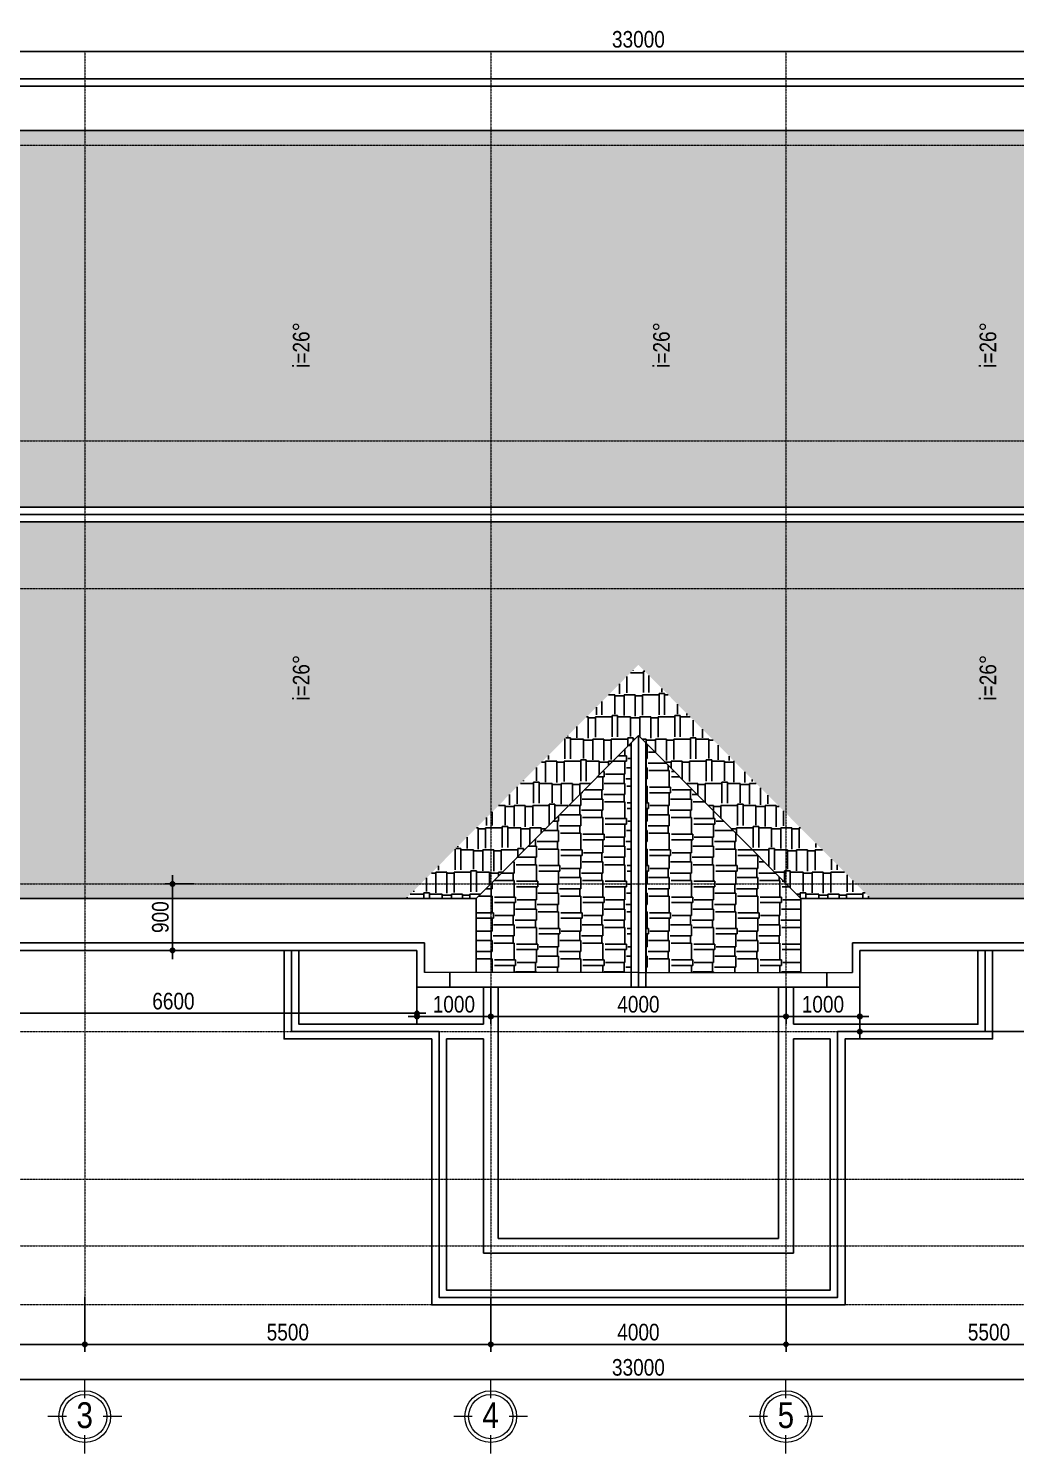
# Model space of a CAD drawing. Header units: millimetres. Extents: x 2630 to 42675, y 1487 to 20781.
# Drawn here: x 15595 to 28968, y 1487 to 20781 of the extents above; entities that cross this region are included whole.
import ezdxf
from ezdxf.enums import TextEntityAlignment as Align

# ---------------------------------------------------------------- set-up
doc = ezdxf.new("R2010")
doc.units = ezdxf.units.MM
doc.linetypes.add('ACAD_ISO10W100', pattern=[18, 12, -3, 0, -3])
for name, color, linetype in [('009', 251, 'Continuous'), ('DIM', 1, 'Continuous'), ('HACTH', 8, 'Continuous'), ('HATCHNGOI', 22, 'Continuous'), ('TAGS', 60, 'Continuous'), ('TEXT', 7, 'Continuous'), ('TUONG', 131, 'Continuous')]:
    doc.layers.add(name, color=color, linetype=linetype)
for name, color, linetype, lineweight in [('NET-THAY', 2, 'Continuous', 13), ('TEN TRUC', 3, 'Continuous', 18), ('TRUC', 24, 'Continuous', 0)]:
    doc.layers.add(name, color=color, linetype=linetype, lineweight=lineweight)
doc.styles.add('HEL-CONDENSE', font='')
doc.styles.add('HELVECONDENSE', font='')
doc.styles.add('VNI-HELVE-CONDENSEN', font='')
doc.styles.get('HEL-CONDENSE').set_extended_font_data('VNI-Helve-Condense')
doc.styles.get('HELVECONDENSE').set_extended_font_data('VNI-Helve-Condense')
doc.styles.get('VNI-HELVE-CONDENSEN').set_extended_font_data('VNI-Helve-Condense')
doc.dimstyles.new('D100', dxfattribs={"dimtxt": 225, "dimasz": 1.2, "dimexe": 100, "dimexo": 0, "dimgap": 50, "dimtad": 1, "dimdec": 0, "dimzin": 13, "dimdsep": 46, "dimtxsty": 'HEL-CONDENSE', "dimblk": 'D50', "dimcen": 0, "dimclrd": 1, "dimclre": 1, "dimclrt": 7, "dimadec": 0, "dimazin": 0, "dimtfac": 1, "dimtdec": 0, "dimtmove": 0, "dimatfit": 3, "dimldrblk": 'D50', "dimfxl": 1, "dimtolj": 1, "dimtzin": 13, "dimarcsym": 0})
pattern_1 = [(90, (-1035923.48, 273058.73), (-300, 637.5), [150, -125, 175, -75, 225, -100]), (90, (-1035935.98, 273208.73), (-300, 637.5), [125, -475, 100, -150]), (90, (-1035904.73, 273508.73), (-300, 637.5), [75, -775]), (180, (-1035923.48, 273058.73), (-300, -212.5), [287.5, -912.5]), (180, (-1035923.48, 273208.73), (-300, -212.5), [281.25, -918.75]), (180, (-1035923.48, 273333.73), (-300, -212.5), [262.5, -937.5]), (180, (-1035904.73, 273508.73), (-300, -212.5), [287.5, -912.5]), (180, (-1035904.73, 273583.73), (-300, -212.5), [287.5, -912.5]), (180, (-1035923.48, 273808.73), (-300, -212.5), [275, -925])]
pattern_2 = [(180, (-1035923.48, 273058.73), (-637.5, -300), [150, -125, 175, -75, 225, -100]), (180, (-1036073.48, 273046.23), (-637.5, -300), [125, -475, 100, -150]), (180, (-1036373.48, 273077.48), (-637.5, -300), [75, -775]), (270, (-1035923.48, 273058.73), (212.5, -300), [287.5, -912.5]), (270, (-1036073.48, 273058.73), (212.5, -300), [281.25, -918.75]), (270, (-1036198.48, 273058.73), (212.5, -300), [262.5, -937.5]), (270, (-1036373.48, 273077.48), (212.5, -300), [287.5, -912.5]), (270, (-1036448.48, 273077.48), (212.5, -300), [287.5, -912.5]), (270, (-1036673.48, 273058.73), (212.5, -300), [275, -925])]

# ---------------------------------------------------------------- blocks, each defined once
blk = doc.blocks.new('D50')
at = {"layer": 'DIM'}
blk.add_hatch(color=256, dxfattribs=at).paths.add_polyline_path([(25, 0, 1), (-25, 0, 1)])
blk.add_line((25, 0), (100, 0), dxfattribs=at)
blk.add_circle((0, 0), 25, dxfattribs=at)
blk = doc.blocks.new('*D54')
at = {"layer": 'DEFPOINTS', "color": 0, "transparency": 16777216}
for p in [(13359, 3608), (16359, 3608), (16359, 2964)]:
    blk.add_point(p, dxfattribs=at)
at = {"layer": 'DIM', "color": 1, "lineweight": -2, "transparency": 16777216}
for p, q in [((13359, 3608), (13359, 2864)), ((16359, 3608), (16359, 2864)), ((13360, 2964), (16358, 2964))]:
    blk.add_line(p, q, dxfattribs=at)
at = {"layer": 'DIM', "color": 1, "lineweight": -2, "transparency": 16777216, "xscale": 1.199999999999999, "yscale": 1.199999999999999, "zscale": 1.199999999999999, "rotation": 180}
blk.add_blockref('D50', (13359, 2964), dxfattribs=at)
at = {"layer": 'DIM', "color": 1, "lineweight": -2, "transparency": 16777216, "xscale": 1.199999999999999, "yscale": 1.199999999999999, "zscale": 1.199999999999999}
blk.add_blockref('D50', (16359, 2964), dxfattribs=at)
at = {"layer": 'DIM', "color": 7, "transparency": 16777216, "insert": (14859, 3129), "char_height": 225, "attachment_point": 5, "style": 'HEL-CONDENSE'}
blk.add_mtext('\\A1;3000', dxfattribs=at)
blk = doc.blocks.new('*D55')
at = {"layer": 'DEFPOINTS', "color": 0, "transparency": 16777216}
for p in [(16359, 3608), (21859, 3608), (21859, 2964)]:
    blk.add_point(p, dxfattribs=at)
at = {"layer": 'DIM', "color": 1, "lineweight": -2, "transparency": 16777216}
for p, q in [((16359, 3608), (16359, 2864)), ((21859, 3608), (21859, 2864)), ((16360, 2964), (21858, 2964))]:
    blk.add_line(p, q, dxfattribs=at)
at = {"layer": 'DIM', "color": 1, "lineweight": -2, "transparency": 16777216, "xscale": 1.199999999999999, "yscale": 1.199999999999999, "zscale": 1.199999999999999, "rotation": 180}
blk.add_blockref('D50', (16359, 2964), dxfattribs=at)
at = {"layer": 'DIM', "color": 1, "lineweight": -2, "transparency": 16777216, "xscale": 1.199999999999999, "yscale": 1.199999999999999, "zscale": 1.199999999999999}
blk.add_blockref('D50', (21859, 2964), dxfattribs=at)
at = {"layer": 'DIM', "color": 7, "transparency": 16777216, "insert": (19109, 3129), "char_height": 225, "attachment_point": 5, "style": 'HEL-CONDENSE'}
blk.add_mtext('\\A1;5500', dxfattribs=at)
blk = doc.blocks.new('*D56')
at = {"layer": 'DEFPOINTS', "color": 0, "transparency": 16777216}
for p in [(21859, 3608), (25859, 3608), (25859, 2964)]:
    blk.add_point(p, dxfattribs=at)
at = {"layer": 'DIM', "color": 1, "lineweight": -2, "transparency": 16777216}
for p, q in [((21859, 3608), (21859, 2864)), ((25859, 3608), (25859, 2864)), ((21860, 2964), (25858, 2964))]:
    blk.add_line(p, q, dxfattribs=at)
at = {"layer": 'DIM', "color": 1, "lineweight": -2, "transparency": 16777216, "xscale": 1.199999999999999, "yscale": 1.199999999999999, "zscale": 1.199999999999999, "rotation": 180}
blk.add_blockref('D50', (21859, 2964), dxfattribs=at)
at = {"layer": 'DIM', "color": 1, "lineweight": -2, "transparency": 16777216, "xscale": 1.199999999999999, "yscale": 1.199999999999999, "zscale": 1.199999999999999}
blk.add_blockref('D50', (25859, 2964), dxfattribs=at)
at = {"layer": 'DIM', "color": 7, "transparency": 16777216, "insert": (23859, 3129), "char_height": 225, "attachment_point": 5, "style": 'HEL-CONDENSE'}
blk.add_mtext('\\A1;4000', dxfattribs=at)
blk = doc.blocks.new('*D57')
at = {"layer": 'DEFPOINTS', "color": 0, "transparency": 16777216}
for p in [(25859, 3608), (31359, 3608), (31359, 2964)]:
    blk.add_point(p, dxfattribs=at)
at = {"layer": 'DIM', "color": 1, "lineweight": -2, "transparency": 16777216}
for p, q in [((25859, 3608), (25859, 2864)), ((31359, 3608), (31359, 2864)), ((25860, 2964), (31358, 2964))]:
    blk.add_line(p, q, dxfattribs=at)
at = {"layer": 'DIM', "color": 1, "lineweight": -2, "transparency": 16777216, "xscale": 1.199999999999999, "yscale": 1.199999999999999, "zscale": 1.199999999999999, "rotation": 180}
blk.add_blockref('D50', (25859, 2964), dxfattribs=at)
at = {"layer": 'DIM', "color": 1, "lineweight": -2, "transparency": 16777216, "xscale": 1.199999999999999, "yscale": 1.199999999999999, "zscale": 1.199999999999999}
blk.add_blockref('D50', (31359, 2964), dxfattribs=at)
at = {"layer": 'DIM', "color": 7, "transparency": 16777216, "insert": (28609, 3129), "char_height": 225, "attachment_point": 5, "style": 'HEL-CONDENSE'}
blk.add_mtext('\\A1;5500', dxfattribs=at)
blk = doc.blocks.new('*D60')
at = {"layer": 'DEFPOINTS', "color": 0, "transparency": 16777216}
for p in [(7359, 3608), (40359, 3608), (40359, 2487)]:
    blk.add_point(p, dxfattribs=at)
at = {"layer": 'DIM', "color": 1, "lineweight": -2, "transparency": 16777216}
for p, q in [((7359, 3608), (7359, 2387)), ((40359, 3608), (40359, 2387)), ((7360, 2487), (40358, 2487))]:
    blk.add_line(p, q, dxfattribs=at)
at = {"layer": 'DIM', "color": 1, "lineweight": -2, "transparency": 16777216, "xscale": 1.199999999999999, "yscale": 1.199999999999999, "zscale": 1.199999999999999, "rotation": 180}
blk.add_blockref('D50', (7359, 2487), dxfattribs=at)
at = {"layer": 'DIM', "color": 1, "lineweight": -2, "transparency": 16777216, "xscale": 1.199999999999999, "yscale": 1.199999999999999, "zscale": 1.199999999999999}
blk.add_blockref('D50', (40359, 2487), dxfattribs=at)
at = {"layer": 'DIM', "color": 7, "transparency": 16777216, "insert": (23859, 2652), "char_height": 225, "attachment_point": 5, "style": 'HEL-CONDENSE'}
blk.add_mtext('\\A1;33000', dxfattribs=at)
blk = doc.blocks.new('A$C206177D3')
at = {"layer": 'TEN TRUC', "ltscale": 1000}
for p, q in [((-37, 240), (-37, 490)), ((-287, -10), (-537, -10)), ((463, -10), (213, -10)), ((-37, -510), (-37, -260))]:
    blk.add_line(p, q, dxfattribs=at)
blk.add_circle((-37, -10), 350, dxfattribs=at)
at = {"layer": 'TEN TRUC', "color": 254, "ltscale": 1000}
blk.add_circle((-37, -10), 300, dxfattribs=at)
blk = doc.blocks.new('*D73')
at = {"layer": 'DEFPOINTS', "color": 0, "transparency": 16777216}
for p in [(40359, 20468), (7359, 20235), (40359, 20235)]:
    blk.add_point(p, dxfattribs=at)
at = {"layer": 'DIM', "color": 1, "lineweight": -2, "transparency": 16777216}
for p, q in [((7359, 20235), (7359, 20568)), ((7360, 20468), (40358, 20468)), ((40359, 20235), (40359, 20568))]:
    blk.add_line(p, q, dxfattribs=at)
at = {"layer": 'DIM', "color": 1, "lineweight": -2, "transparency": 16777216, "xscale": 1.199999999999999, "yscale": 1.199999999999999, "zscale": 1.199999999999999, "rotation": 180}
blk.add_blockref('D50', (7359, 20468), dxfattribs=at)
at = {"layer": 'DIM', "color": 1, "lineweight": -2, "transparency": 16777216, "xscale": 1.199999999999999, "yscale": 1.199999999999999, "zscale": 1.199999999999999}
blk.add_blockref('D50', (40359, 20468), dxfattribs=at)
at = {"layer": 'DIM', "color": 7, "transparency": 16777216, "insert": (23859, 20633), "char_height": 225, "attachment_point": 5, "style": 'HEL-CONDENSE'}
blk.add_mtext('\\A1;33000', dxfattribs=at)
blk = doc.blocks.new('*D76')
at = {"layer": 'DEFPOINTS', "color": 0, "linetype": 'Continuous', "transparency": 16777216}
for p in [(20859, 7799), (21859, 7799), (21859, 7403)]:
    blk.add_point(p, dxfattribs=at)
at = {"layer": 'DIM', "color": 1, "linetype": 'Continuous', "lineweight": -2, "transparency": 16777216}
for p, q in [((20859, 7799), (20859, 7303)), ((21859, 7799), (21859, 7303)), ((20860, 7403), (21858, 7403))]:
    blk.add_line(p, q, dxfattribs=at)
at = {"layer": 'DIM', "color": 1, "linetype": 'Continuous', "lineweight": -2, "transparency": 16777216, "xscale": 1.199999999999999, "yscale": 1.199999999999999, "zscale": 1.199999999999999, "rotation": 180}
blk.add_blockref('D50', (20859, 7403), dxfattribs=at)
at = {"layer": 'DIM', "color": 1, "linetype": 'Continuous', "lineweight": -2, "transparency": 16777216, "xscale": 1.199999999999999, "yscale": 1.199999999999999, "zscale": 1.199999999999999}
blk.add_blockref('D50', (21859, 7403), dxfattribs=at)
at = {"layer": 'DIM', "color": 7, "linetype": 'Continuous', "transparency": 16777216, "insert": (21359, 7568), "char_height": 225, "attachment_point": 5, "style": 'HEL-CONDENSE'}
blk.add_mtext('\\A1;1000', dxfattribs=at)
blk = doc.blocks.new('*D77')
at = {"layer": 'DEFPOINTS', "color": 0, "linetype": 'Continuous', "transparency": 16777216}
for p in [(21859, 7799), (25859, 7799), (25859, 7403)]:
    blk.add_point(p, dxfattribs=at)
at = {"layer": 'DIM', "color": 1, "linetype": 'Continuous', "lineweight": -2, "transparency": 16777216}
for p, q in [((21859, 7799), (21859, 7303)), ((25859, 7799), (25859, 7303)), ((21860, 7403), (25858, 7403))]:
    blk.add_line(p, q, dxfattribs=at)
at = {"layer": 'DIM', "color": 1, "linetype": 'Continuous', "lineweight": -2, "transparency": 16777216, "xscale": 1.199999999999999, "yscale": 1.199999999999999, "zscale": 1.199999999999999, "rotation": 180}
blk.add_blockref('D50', (21859, 7403), dxfattribs=at)
at = {"layer": 'DIM', "color": 1, "linetype": 'Continuous', "lineweight": -2, "transparency": 16777216, "xscale": 1.199999999999999, "yscale": 1.199999999999999, "zscale": 1.199999999999999}
blk.add_blockref('D50', (25859, 7403), dxfattribs=at)
at = {"layer": 'DIM', "color": 7, "linetype": 'Continuous', "transparency": 16777216, "insert": (23859, 7568), "char_height": 225, "attachment_point": 5, "style": 'HEL-CONDENSE'}
blk.add_mtext('\\A1;4000', dxfattribs=at)
blk = doc.blocks.new('*D78')
at = {"layer": 'DEFPOINTS', "color": 0, "linetype": 'Continuous', "transparency": 16777216}
for p in [(25859, 7799), (26859, 7799), (26859, 7403)]:
    blk.add_point(p, dxfattribs=at)
at = {"layer": 'DIM', "color": 1, "linetype": 'Continuous', "lineweight": -2, "transparency": 16777216}
for p, q in [((25859, 7799), (25859, 7303)), ((26859, 7799), (26859, 7303)), ((25860, 7403), (26858, 7403))]:
    blk.add_line(p, q, dxfattribs=at)
at = {"layer": 'DIM', "color": 1, "linetype": 'Continuous', "lineweight": -2, "transparency": 16777216, "xscale": 1.199999999999999, "yscale": 1.199999999999999, "zscale": 1.199999999999999, "rotation": 180}
blk.add_blockref('D50', (25859, 7403), dxfattribs=at)
at = {"layer": 'DIM', "color": 1, "linetype": 'Continuous', "lineweight": -2, "transparency": 16777216, "xscale": 1.199999999999999, "yscale": 1.199999999999999, "zscale": 1.199999999999999}
blk.add_blockref('D50', (26859, 7403), dxfattribs=at)
at = {"layer": 'DIM', "color": 7, "linetype": 'Continuous', "transparency": 16777216, "insert": (26359, 7568), "char_height": 225, "attachment_point": 5, "style": 'HEL-CONDENSE'}
blk.add_mtext('\\A1;1000', dxfattribs=at)
blk = doc.blocks.new('*D86')
at = {"layer": 'DEFPOINTS', "color": 0, "linetype": 'Continuous', "transparency": 16777216}
for p in [(17840, 9199), (17547, 8299), (17840, 8299)]:
    blk.add_point(p, dxfattribs=at)
at = {"layer": 'DIM', "color": 1, "linetype": 'Continuous', "lineweight": -2, "transparency": 16777216}
for p, q in [((17840, 9199), (17447, 9199)), ((17547, 9198), (17547, 8300)), ((17840, 8299), (17447, 8299))]:
    blk.add_line(p, q, dxfattribs=at)
at = {"layer": 'DIM', "color": 1, "linetype": 'Continuous', "lineweight": -2, "transparency": 16777216, "xscale": 1.199999999999999, "yscale": 1.199999999999999, "zscale": 1.199999999999999}
for p, rotation in [((17547, 9199), 90), ((17547, 8299), 270)]:
    blk.add_blockref('D50', p, dxfattribs=dict(at, rotation=rotation))
at = {"layer": 'DIM', "color": 7, "linetype": 'Continuous', "transparency": 16777216, "insert": (17383, 8749), "char_height": 225, "attachment_point": 5, "rotation": 90, "style": 'HEL-CONDENSE'}
blk.add_mtext('\\A1;900', dxfattribs=at)
blk = doc.blocks.new('*D88')
at = {"layer": 'DEFPOINTS', "color": 0, "linetype": 'Continuous', "transparency": 16777216}
for p in [(40558, 19399), (4905, 19199), (42675, 19199), (38312, 18649), (35383, 14199)]:
    blk.add_point(p, dxfattribs=at)
at = {"layer": 'DIM', "color": 1, "linetype": 'Continuous', "lineweight": -2, "transparency": 16777216}
blk.add_arc((40359, 19199), 2120, 180.0324, 225.1077, dxfattribs=at)
at = {"layer": 'DIM', "color": 1, "linetype": 'Continuous', "lineweight": -2, "transparency": 16777216, "xscale": 1.199999999999999, "yscale": 1.199999999999999, "zscale": 1.199999999999999}
for p, rotation in [((38239, 19199), 90.01621730509545), ((38863, 17697), 315.1238698962329)]:
    blk.add_blockref('D50', p, dxfattribs=dict(at, rotation=rotation))
at = {"layer": 'DIM', "color": 7, "linetype": 'Continuous', "transparency": 16777216, "insert": (38554, 18449), "char_height": 225, "attachment_point": 5, "rotation": 292.57, "style": 'HEL-CONDENSE'}
blk.add_mtext('\\A1;45°', dxfattribs=at)
blk = doc.blocks.new('*D89')
at = {"layer": 'DEFPOINTS', "color": 0, "linetype": 'Continuous', "transparency": 16777216}
for p in [(7160, 19399), (4905, 19199), (42675, 19199), (9204, 18130), (12334, 14199)]:
    blk.add_point(p, dxfattribs=at)
at = {"layer": 'DIM', "color": 1, "linetype": 'Continuous', "lineweight": -2, "transparency": 16777216}
blk.add_arc((7359, 19199), 2133, 314.8922, 359.9678, dxfattribs=at)
at = {"layer": 'DIM', "color": 1, "linetype": 'Continuous', "lineweight": -2, "transparency": 16777216, "xscale": 1.199999999999999, "yscale": 1.199999999999999, "zscale": 1.199999999999999}
for p, rotation in [((9491, 19199), 89.98388093189483), ((8863, 17687), 224.8760318667781)]:
    blk.add_blockref('D50', p, dxfattribs=dict(at, rotation=rotation))
at = {"layer": 'DIM', "color": 7, "linetype": 'Continuous', "transparency": 16777216, "insert": (9176, 18444), "char_height": 225, "attachment_point": 5, "rotation": 67.43, "style": 'HEL-CONDENSE'}
blk.add_mtext('\\A1;45°', dxfattribs=at)
blk = doc.blocks.new('*D91')
at = {"layer": 'DEFPOINTS', "color": 0, "linetype": 'Continuous', "transparency": 16777216}
for p in [(10359, 8214), (11933, 6025), (4905, 5199), (42675, 5199), (13559, 4998)]:
    blk.add_point(p, dxfattribs=at)
at = {"layer": 'DIM', "color": 1, "linetype": 'Continuous', "lineweight": -2, "transparency": 16777216}
blk.add_arc((13359, 5199), 1648, 134.9016, 179.9583, dxfattribs=at)
at = {"layer": 'DIM', "color": 1, "linetype": 'Continuous', "lineweight": -2, "transparency": 16777216, "xscale": 1.199999999999999, "yscale": 1.199999999999999, "zscale": 1.199999999999999}
for p, rotation in [((12196, 6367), 44.88077642419574), ((11711, 5199), 269.9791363744756)]:
    blk.add_blockref('D50', p, dxfattribs=dict(at, rotation=rotation))
at = {"layer": 'DIM', "color": 7, "linetype": 'Continuous', "transparency": 16777216, "insert": (11685, 5895), "char_height": 225, "attachment_point": 5, "rotation": 67.43, "style": 'HEL-CONDENSE'}
blk.add_mtext('\\A1;45°', dxfattribs=at)
blk = doc.blocks.new('*D93')
at = {"layer": 'DEFPOINTS', "color": 0, "linetype": 'Continuous', "transparency": 16777216}
for p in [(37359, 8214), (36309, 5723), (4905, 5199), (42675, 5199), (34159, 4998)]:
    blk.add_point(p, dxfattribs=at)
at = {"layer": 'DIM', "color": 1, "linetype": 'Continuous', "lineweight": -2, "transparency": 16777216}
blk.add_arc((34359, 5199), 2019, 0.0341, 45.106, dxfattribs=at)
at = {"layer": 'DIM', "color": 1, "linetype": 'Continuous', "lineweight": -2, "transparency": 16777216, "xscale": 1.199999999999999, "yscale": 1.199999999999999, "zscale": 1.199999999999999}
for p, rotation in [((35783, 6631), 135.123061944268), ((36378, 5199), 270.0170252570587)]:
    blk.add_blockref('D50', p, dxfattribs=dict(at, rotation=rotation))
at = {"layer": 'DIM', "color": 7, "linetype": 'Continuous', "transparency": 16777216, "insert": (36376, 6038), "char_height": 225, "attachment_point": 5, "rotation": 292.57, "style": 'HEL-CONDENSE'}
blk.add_mtext('\\A1;45°', dxfattribs=at)
blk = doc.blocks.new('*D97')
at = {"layer": '009', "color": 1, "lineweight": -2, "transparency": 16777216}
for p, q in [((14259, 8299), (14259, 7347)), ((20859, 8299), (20859, 7347)), ((20858, 7447), (14260, 7447))]:
    blk.add_line(p, q, dxfattribs=at)
at = {"layer": 'DEFPOINTS', "color": 0, "transparency": 16777216}
for p in [(14259, 8299), (20859, 8299), (14259, 7447)]:
    blk.add_point(p, dxfattribs=at)
at = {"layer": '009', "color": 1, "lineweight": -2, "transparency": 16777216, "xscale": 1.199999999999999, "yscale": 1.199999999999999, "zscale": 1.199999999999999, "rotation": 180}
blk.add_blockref('D50', (14259, 7447), dxfattribs=at)
at = {"layer": '009', "color": 1, "lineweight": -2, "transparency": 16777216, "xscale": 1.199999999999999, "yscale": 1.199999999999999, "zscale": 1.199999999999999}
blk.add_blockref('D50', (20859, 7447), dxfattribs=at)
at = {"layer": '009', "color": 7, "transparency": 16777216, "insert": (17559, 7611), "char_height": 225, "attachment_point": 5, "style": 'HEL-CONDENSE'}
blk.add_mtext('\\A1;6600', dxfattribs=at)
blk = doc.blocks.new('*D98')
at = {"layer": '009', "color": 1, "lineweight": -2, "transparency": 16777216}
for p, q in [((26859, 8299), (26859, 7099)), ((33459, 8299), (33459, 7099)), ((33458, 7199), (26860, 7199))]:
    blk.add_line(p, q, dxfattribs=at)
at = {"layer": 'DEFPOINTS', "color": 0, "transparency": 16777216}
for p in [(26859, 8299), (33459, 8299), (26859, 7199)]:
    blk.add_point(p, dxfattribs=at)
at = {"layer": '009', "color": 1, "lineweight": -2, "transparency": 16777216, "xscale": 1.199999999999999, "yscale": 1.199999999999999, "zscale": 1.199999999999999, "rotation": 180}
blk.add_blockref('D50', (26859, 7199), dxfattribs=at)
at = {"layer": '009', "color": 1, "lineweight": -2, "transparency": 16777216, "xscale": 1.199999999999999, "yscale": 1.199999999999999, "zscale": 1.199999999999999}
blk.add_blockref('D50', (33459, 7199), dxfattribs=at)
at = {"layer": '009', "color": 7, "transparency": 16777216, "insert": (30159, 7364), "char_height": 225, "attachment_point": 5, "style": 'HEL-CONDENSE'}
blk.add_mtext('\\A1;6600', dxfattribs=at)

msp = doc.modelspace()

# ---------------------------------------------------------------- hatches: boundary and pattern name
at = {"layer": 'HATCHNGOI'}
h = msp.add_hatch(dxfattribs=at)
h.set_pattern_fill('AR-RSHKE', color=34, scale=25, angle=180, style=0)
h.set_pattern_definition(pattern_2)
h.paths.add_polyline_path([(40416.671, 19399.238), (7300.776, 19399.238), (12375.898, 14299.238), (23858.723, 14299.238), (35341.549, 14299.238)])
h = msp.add_hatch(dxfattribs=at)
h.set_pattern_fill('AR-RSHKE', color=14, scale=25, angle=180, style=0)
h.set_pattern_definition(pattern_2)
h.paths.add_polyline_path([(23858.723, 12164.679), (27008.723, 8999.238), (34158.723, 8999.238), (37258.723, 12172.665), (35341.549, 14099.238), (28458.723, 14099.238), (12375.898, 14099.238), (10458.723, 12172.665), (13558.723, 8999.238), (20708.723, 8999.238)])
h = msp.add_hatch(dxfattribs=at)
h.set_pattern_fill('AR-RSHKE', color=14, scale=25, angle=180, style=0)
h.set_pattern_definition(pattern_2)
h.paths.add_polyline_path([(23858.723, 12164.679), (20708.723, 8999.238), (21658.723, 8999.238), (23858.723, 11210.022), (26058.723, 8999.238), (27008.723, 8999.238)])
h = msp.add_hatch(dxfattribs=at)
h.set_pattern_fill('AR-RSHKE', color=14, scale=25, angle=90, style=0)
h.set_pattern_definition(pattern_1)
h.paths.add_polyline_path([(21658.723, 7999.238), (23758.723, 7999.238), (23758.723, 11109.532), (21658.723, 8999.238)])
h = msp.add_hatch(dxfattribs=at)
h.set_pattern_fill('AR-RSHKE', color=34, scale=25, angle=90, style=0)
h.set_pattern_definition(pattern_1)
h.paths.add_polyline_path([(23958.723, 7999.238), (26058.723, 7999.238), (26058.723, 8999.238), (23958.723, 11109.532)])

# ---------------------------------------------------------------- linework, layer by layer
for points in [[(19447.817, 17474.522, 0, 210, 0), (19447.817, 16987.533, 0, 0, 0), (19447.817, 15915.962, 0, 0, 0)], [(24328.406, 17474.522, 0, 210, 0), (24328.406, 16987.533, 0, 0, 0), (24328.406, 15915.962, 0, 0, 0)], [(28752.894, 17474.522, 0, 210, 0), (28752.894, 16987.533, 0, 0, 0), (28752.894, 15915.962, 0, 0, 0)], [(19447.817, 10923.953, 0, 210, 0), (19447.817, 11410.943, 0, 0, 0), (19447.817, 12482.514, 0, 0, 0)], [(28752.894, 10923.953, 0, 210, 0), (28752.894, 11410.943, 0, 0, 0), (28752.894, 12482.514, 0, 0, 0)], [(22192.947, 8773.354, 0, 210, 0), (22679.936, 8773.354, 0, 0, 0), (23751.507, 8773.354, 0, 0, 0)], [(25618.302, 8773.354, 0, 210, 0), (25131.313, 8773.354, 0, 0, 0), (24059.742, 8773.354, 0, 0, 0)]]:
    msp.add_lwpolyline(points, format="xyseb")
at = {"layer": 'HACTH'}
for p, q in [((21758.723, 7799.238), (21758.723, 7299.238)), ((21958.723, 7799.238), (21958.723, 4399.238)), ((25758.723, 7799.238), (25758.723, 4399.238)), ((25958.723, 7799.238), (25958.723, 7299.238)), ((21258.723, 7299.238), (21758.723, 7299.238)), ((26458.723, 7299.238), (25958.723, 7299.238)), ((21258.723, 7099.238), (21758.723, 7099.238)), ((21758.723, 7099.238), (21758.723, 4199.238)), ((25958.723, 7099.238), (25958.723, 4199.238)), ((26458.723, 7099.238), (25958.723, 7099.238)), ((21958.723, 4399.238), (25758.723, 4399.238)), ((21758.723, 4199.238), (25958.723, 4199.238))]:
    msp.add_line(p, q, dxfattribs=at)
for points in [[(19058.723, 8299.238), (19058.723, 7099.238), (21058.723, 7099.238), (21058.723, 3499.238), (26658.723, 3499.238), (26658.723, 7099.238), (28658.723, 7099.238), (28658.723, 8299.238)], [(19158.723, 8299.238), (19158.723, 7199.238), (21158.723, 7199.238), (21158.723, 3599.238), (26558.723, 3599.238), (26558.723, 7199.238), (28558.723, 7199.238), (28558.723, 8299.238)], [(19258.723, 8299.238), (19258.723, 7299.238), (21258.723, 7299.238)], [(26458.723, 7299.238), (28458.723, 7299.238), (28458.723, 8299.238)], [(21258.723, 7099.238), (21258.723, 3699.238), (26458.723, 3699.238), (26458.723, 7099.238)]]:
    msp.add_lwpolyline(points, dxfattribs=at)
at = {"layer": 'NET-THAY', "linetype": 'ByBlock', "lineweight": -2}
for p, q in [((41258.723, 20099.238), (6458.723, 20099.238)), ((41158.723, 19999.238), (6558.723, 19999.238)), ((6558.723, 19999.238), (41158.723, 19999.238)), ((12375.898, 14299.238), (23858.723, 14299.238)), ((35341.549, 14299.238), (23858.723, 14299.238)), ((12375.898, 14099.238), (28458.723, 14099.238)), ((35341.549, 14099.238), (28458.723, 14099.238)), ((14158.723, 8399.238), (20958.723, 8399.238)), ((20958.723, 8399.238), (14158.723, 8399.238)), ((14258.723, 8299.238), (20858.723, 8299.238)), ((20858.723, 7799.238), (20858.723, 8299.238)), ((20958.723, 8399.238), (20958.723, 7999.238)), ((33558.723, 8399.238), (26758.723, 8399.238)), ((26758.723, 8399.238), (26758.723, 7999.238)), ((26858.723, 8399.238), (33558.723, 8399.238)), ((26858.723, 7799.238), (26858.723, 8299.238)), ((26858.723, 8299.238), (33458.723, 8299.238)), ((21304.262, 7799.238), (21304.262, 7999.238)), ((26413.185, 7799.238), (26413.185, 7999.238)), ((23858.723, 7799.238), (20858.723, 7799.238)), ((23858.723, 7799.238), (26858.723, 7799.238))]:
    msp.add_line(p, q, dxfattribs=at)
at = {"layer": 'NET-THAY'}
for q in [(20958.723, 7999.238), (26758.723, 7999.238)]:
    msp.add_line((23858.723, 7999.238), q, dxfattribs=at)
at = {"layer": 'NET-THAY', "linetype": 'ByBlock', "lineweight": -2}
for points in [[(19258.723, 19999.238), (6558.723, 19999.238), (6558.723, 4399.238), (14158.723, 4399.238), (14158.723, 8399.238), (19258.723, 8399.238)], [(19258.723, 19999.238), (28258.723, 19999.238)], [(28458.723, 8399.238), (33558.723, 8399.238), (33558.723, 4399.238), (41158.723, 4399.238), (41158.723, 19999.238), (28258.723, 19999.238)], [(23858.723, 14299.238), (12375.898, 14299.238)], [(23858.723, 14299.238), (35341.549, 14299.238)], [(23758.723, 7799.238), (23758.723, 11109.532)], [(23958.723, 11109.532), (23958.723, 7799.238)]]:
    msp.add_lwpolyline(points, dxfattribs=at)
at = {"layer": 'TRUC', "linetype": 'ACAD_ISO10W100', "ltscale": 0.2}
msp.add_lwpolyline([(4904.739, 20468.222), (42675.051, 20468.222), (42675.051, 3499.238), (4904.739, 3499.238)], close=True, dxfattribs=at)
for points in [[(16358.723, 20468.222), (16358.723, 3499.238)], [(21858.723, 20468.222), (21858.723, 3499.238)], [(25858.723, 20468.222), (25858.723, 3499.238)], [(4904.739, 20099.238), (42675.051, 20099.238)], [(4904.739, 19199.238), (42675.051, 19199.238)], [(4904.739, 15199.238), (42675.051, 15199.238)], [(4904.739, 13199.238), (42675.051, 13199.238)], [(4904.739, 9199.238), (42675.051, 9199.238)], [(4904.739, 7199.238), (42675.051, 7199.238)], [(4904.739, 5199.238), (42675.051, 5199.238)], [(4904.739, 4299.238), (42675.051, 4299.238)]]:
    msp.add_lwpolyline(points, dxfattribs=at)
at = {"layer": 'TUONG'}
for q in [(21658.723, 8999.238), (26058.723, 8999.238)]:
    msp.add_line((23858.723, 11210.022), q, dxfattribs=at)
for points in [[(26058.723, 7999.238), (26058.723, 8999.238), (34158.723, 8999.238), (34158.723, 4998.257), (40558.723, 4998.257), (40558.723, 19399.238), (7158.723, 19399.238)], [(12334.333, 14199.238), (19258.723, 14199.238)], [(23858.723, 14199.238), (19258.723, 14199.238)], [(23858.723, 14199.238), (28458.723, 14199.238)], [(35383.114, 14199.238), (28458.723, 14199.238)], [(23858.723, 11210.022), (23858.723, 7799.238)], [(21658.723, 8999.238), (13558.723, 8999.238), (13558.723, 4998.257)]]:
    msp.add_lwpolyline(points, dxfattribs=at)
at = {"layer": 'TUONG', "color": 4}
msp.add_lwpolyline([(21658.723, 8999.238), (21658.723, 7999.238)], dxfattribs=at)

# ---------------------------------------------------------------- block references
at = {"layer": 'TAGS', "ltscale": 1000}
ref = msp.add_blockref('A$C206177D3', (16395.345, 1996.885), dxfattribs=at)
ref.add_attrib('A', '3', dxfattribs={"color": 7, "ltscale": 1000, "height": 350, "style": 'VNI-HELVE-CONDENSEN'}).set_placement((16357.041, 1831.246), align=Align.CENTER)
ref = msp.add_blockref('A$C206177D3', (21895.345, 1996.885), dxfattribs=at)
ref.add_attrib('A', '4', dxfattribs={"color": 7, "ltscale": 1000, "height": 350, "style": 'VNI-HELVE-CONDENSEN'}).set_placement((21857.041, 1831.246), align=Align.CENTER)
ref = msp.add_blockref('A$C206177D3', (25895.345, 1996.885), dxfattribs=at)
ref.add_attrib('A', '5', dxfattribs={"color": 7, "ltscale": 1000, "height": 350, "style": 'VNI-HELVE-CONDENSEN'}).set_placement((25857.041, 1831.246), align=Align.CENTER)

# ---------------------------------------------------------------- texts
at = {"layer": 'TEXT', "ltscale": 25, "char_height": 50, "width": 5765.63521, "attachment_point": 7, "rotation": 90.1094066, "style": 'HELVECONDENSE'}
for insert in [(19406.287, 16185.65), (24286.877, 16185.65), (28711.364, 16185.65), (19406.287, 11680.63), (28711.364, 11680.63)]:
    msp.add_mtext('{\\H4.5x;i=26\\fArial|b0|i0|c0|p34;°}', dxfattribs=dict(at, insert=insert))

# ---------------------------------------------------------------- dimensions: what is measured, and where the dimension line sits
at = {"layer": '009'}
for base, p1, p2, picture, middle in [((14258.723, 7446.512), (20858.723, 8299.238), (14258.723, 8299.238), '*D97', (17558.723, 7611.412)), ((26858.723, 7199.238), (33458.723, 8299.238), (26858.723, 8299.238), '*D98', (30158.723, 7364.138))]:
    dim = msp.add_linear_dim(base=base, p1=p1, p2=p2, dimstyle='D100', dxfattribs=at)
    dim.commit()
    dim.dimension.update_dxf_attribs({"geometry": picture, "text_midpoint": middle})
at = {"layer": 'DIM'}
dim = msp.add_linear_dim(base=(40358.723, 20468.222), p1=(7358.723, 20234.66), p2=(40358.723, 20234.66), dimstyle='D100', override={"dimtmove": 1}, dxfattribs=at)
dim.commit()
dim.dimension.update_dxf_attribs({"geometry": '*D73', "text_midpoint": (23858.723, 20633.122)})
at = {"layer": 'DIM', "linetype": 'Continuous'}
for base, line1, line2, picture, middle in [((38311.6, 18648.924), ((4904.739, 19199.238), (42675.051, 19199.238)), ((35383.114, 14199.238), (40557.748, 19399.238)), '*D88', (38553.546, 18448.922)), ((9203.973, 18129.868), ((4904.739, 19199.238), (42675.051, 19199.238)), ((12334.333, 14199.238), (7159.699, 19399.238)), '*D89', (9175.831, 18443.963)), ((11933.099, 6025.424), ((4904.739, 5199.238), (42675.051, 5199.238)), ((10358.723, 8213.944), (13558.723, 4998.257)), '*D91', (11684.928, 5894.945)), ((36308.698, 5723.436), ((4904.739, 5199.238), (42675.051, 5199.238)), ((37358.723, 8213.944), (34158.723, 4998.257)), '*D93', (36375.549, 6037.524))]:
    dim = msp.add_angular_dim_2l(base=base, line1=line1, line2=line2, dimstyle='D100', dxfattribs=at)
    dim.commit()
    dim.dimension.update_dxf_attribs({"geometry": picture, "text_midpoint": middle})
dim = msp.add_linear_dim(base=(17547.417, 8299.238), p1=(17839.928, 9199.238), p2=(17839.928, 8299.238), angle=90, dimstyle='D100', dxfattribs=at)
dim.commit()
dim.dimension.update_dxf_attribs({"geometry": '*D86', "text_midpoint": (17382.517, 8749.238)})
for base, p1, p2, picture, middle in [((21858.723, 7403.39), (20858.723, 7799.238), (21858.723, 7799.238), '*D76', (21358.723, 7568.29)), ((25858.723, 7403.39), (21858.723, 7799.238), (25858.723, 7799.238), '*D77', (23858.723, 7568.29)), ((26858.723, 7403.39), (25858.723, 7799.238), (26858.723, 7799.238), '*D78', (26358.723, 7568.29))]:
    dim = msp.add_linear_dim(base=base, p1=p1, p2=p2, dimstyle='D100', dxfattribs=at)
    dim.commit()
    dim.dimension.update_dxf_attribs({"geometry": picture, "text_midpoint": middle})
at = {"layer": 'DIM'}
dim = msp.add_aligned_dim(p1=(7358.723, 3607.877), p2=(40358.723, 3607.877), distance=-1120.846, dimstyle='D100', dxfattribs=at)
dim.commit()
dim.dimension.update_dxf_attribs({"geometry": '*D60', "text_midpoint": (23858.723, 2651.931)})
for base, p1, p2, picture, middle in [((16358.723, 2963.689), (13358.723, 3607.877), (16358.723, 3607.877), '*D54', (14858.723, 3128.589)), ((21858.723, 2963.689), (16358.723, 3607.877), (21858.723, 3607.877), '*D55', (19108.723, 3128.589)), ((25858.723, 2963.689), (21858.723, 3607.877), (25858.723, 3607.877), '*D56', (23858.723, 3128.589)), ((31358.723, 2963.689), (25858.723, 3607.877), (31358.723, 3607.877), '*D57', (28608.723, 3128.589))]:
    dim = msp.add_linear_dim(base=base, p1=p1, p2=p2, angle=180, dimstyle='D100', override={"dimtmove": 1}, dxfattribs=at)
    dim.commit()
    dim.dimension.update_dxf_attribs({"geometry": picture, "text_midpoint": middle})

doc.saveas('drawing.dxf')
